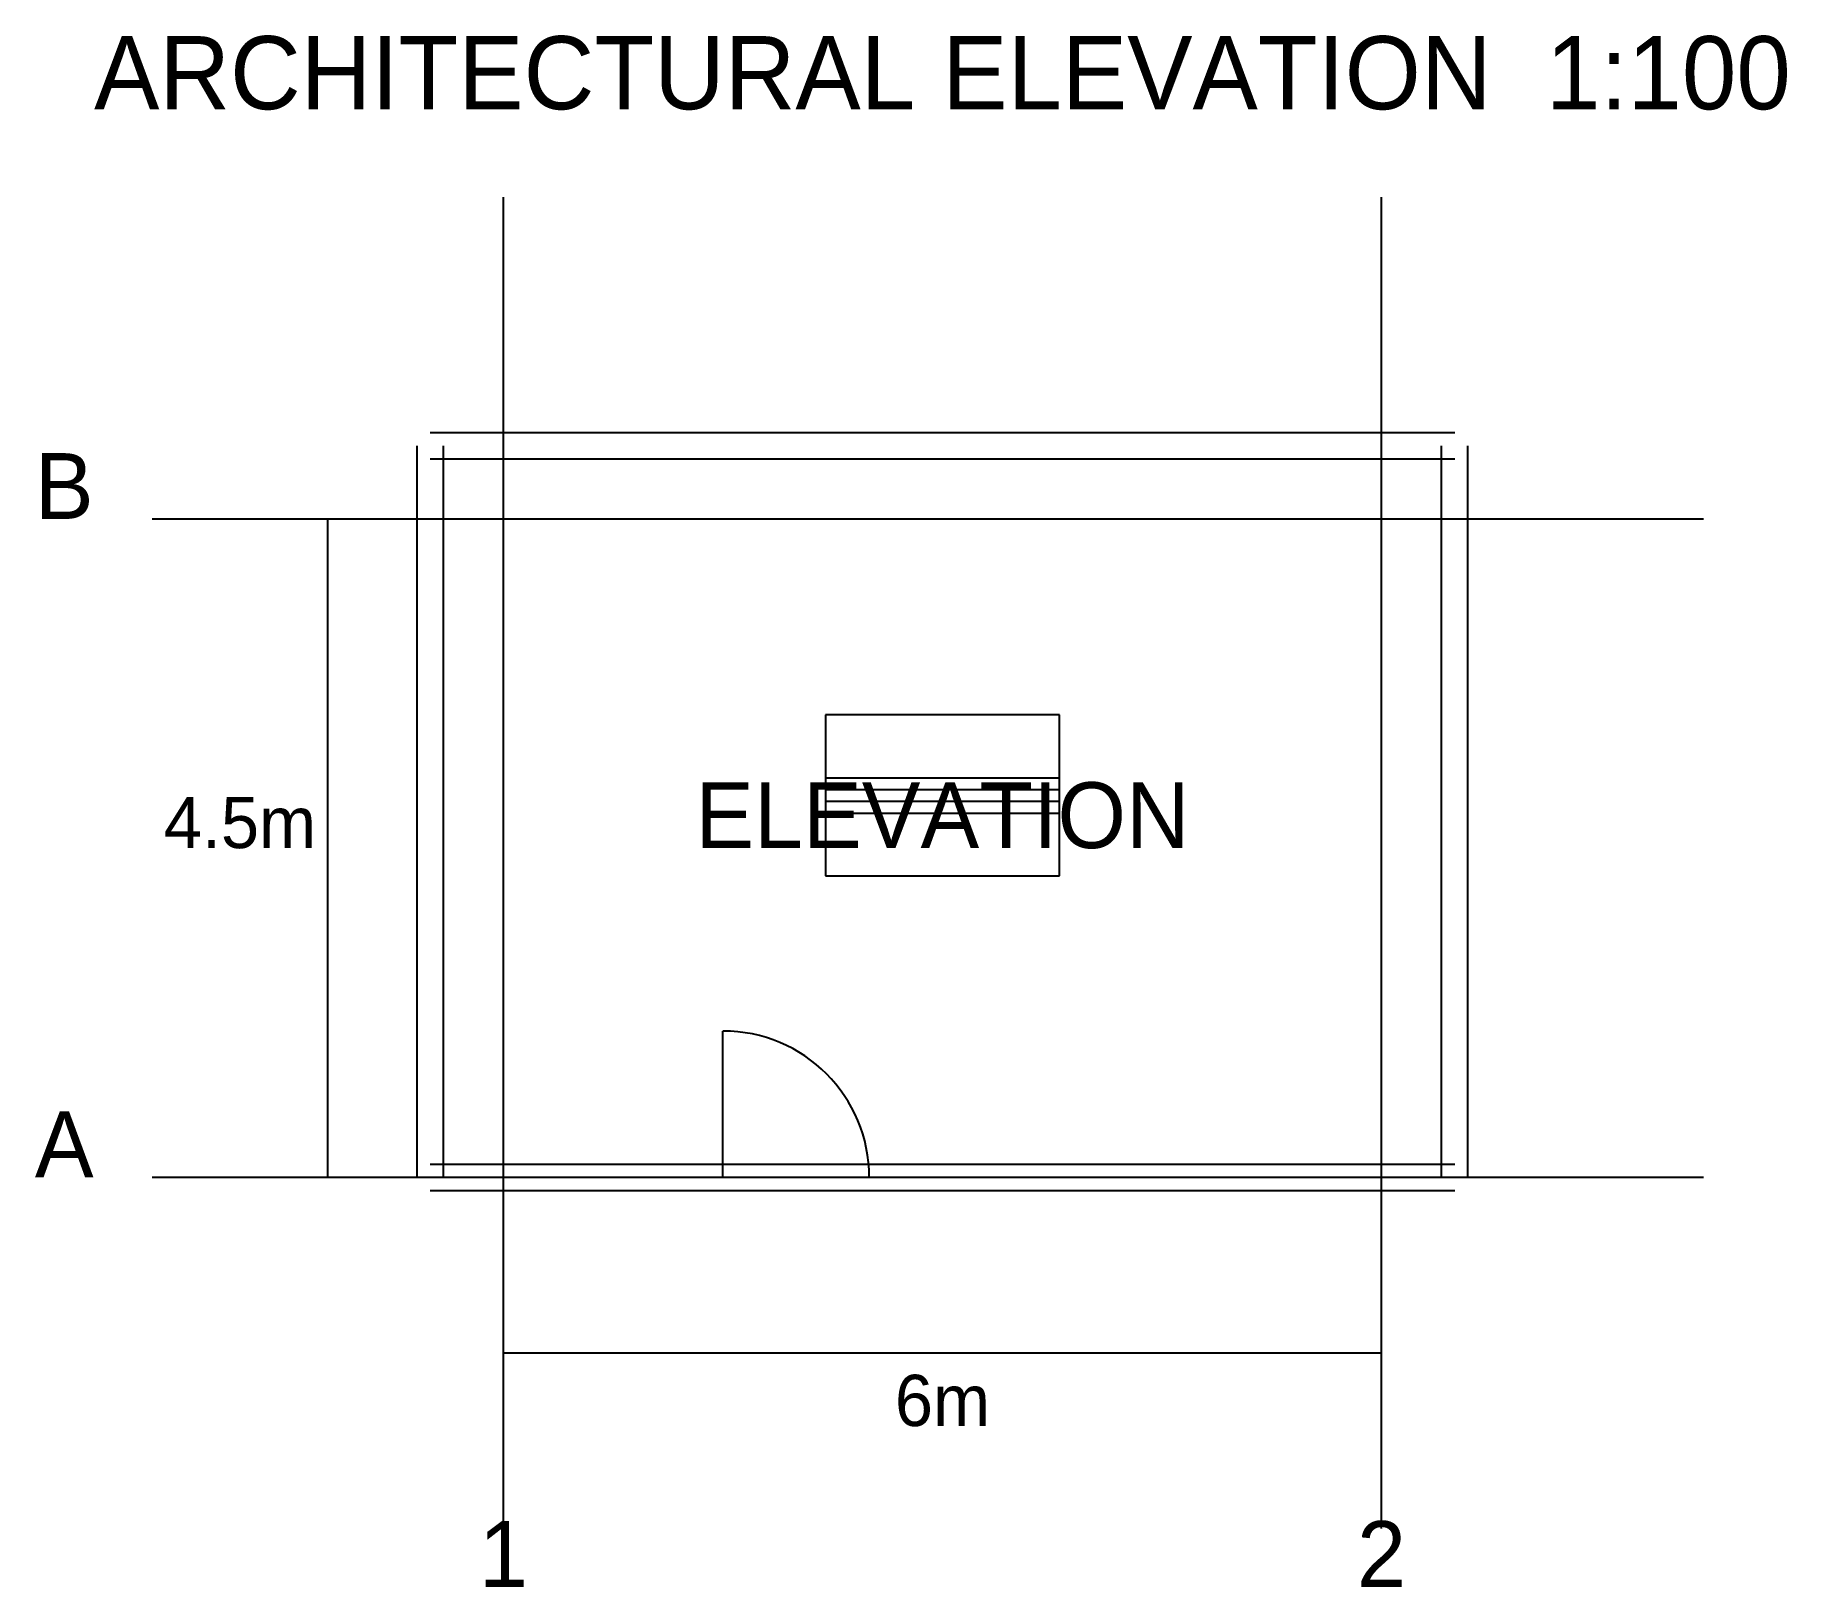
# Model space of a CAD drawing. Header units: metres. Extents: x -3.2 to 8.8, y -2.8 to 7.8.
import ezdxf
from ezdxf.enums import TextEntityAlignment as Align

# ---------------------------------------------------------------- set-up
doc = ezdxf.new("R2010")
doc.units = ezdxf.units.M
for name, color, linetype in [('BEAM', 3, 'CONTINUOUS'), ('COLUMN', 1, 'CONTINUOUS'), ('DIM', 5, 'CONTINUOUS'), ('DOOR', 3, 'CONTINUOUS'), ('GRID', 5, 'CONTINUOUS'), ('ROOM', 4, 'CONTINUOUS'), ('WALL', 7, 'CONTINUOUS'), ('WINDOW', 4, 'CONTINUOUS')]:
    doc.layers.add(name, color=color, linetype=linetype)

msp = doc.modelspace()

# ---------------------------------------------------------------- linework, layer by layer
at = {"layer": 'BEAM'}
msp.add_line((0, 4.5), (6, 4.5), dxfattribs=at)
at = {"layer": 'COLUMN'}
for p, q in [((0, 0), (0, 4.5)), ((6, 0), (6, 4.5))]:
    msp.add_line(p, q, dxfattribs=at)
at = {"layer": 'DIM'}
for p, q in [((-1.2, 0), (-1.2, 4.5)), ((0, -1.2), (6, -1.2))]:
    msp.add_line(p, q, dxfattribs=at)
at = {"layer": 'DOOR'}
msp.add_line((1.5, 0), (1.5, 1), dxfattribs=at)
msp.add_arc((1.5, 0), 1, 0, 90, dxfattribs=at)
at = {"layer": 'GRID'}
for p, q in [((0, -2.4), (0, 6.7)), ((6, -2.4), (6, 6.7)), ((-2.4, 4.5), (8.2, 4.5)), ((-2.4, 0), (8.2, 0))]:
    msp.add_line(p, q, dxfattribs=at)
at = {"layer": 'WALL'}
for p, q in [((-0.5, 5.09), (6.5, 5.09)), ((-0.59, 0), (-0.59, 5)), ((-0.5, 4.91), (6.5, 4.91)), ((-0.41, 0), (-0.41, 5)), ((6.41, 0), (6.41, 5)), ((6.59, 0), (6.59, 5)), ((-0.5, 0.09), (6.5, 0.09)), ((-0.5, -0.09), (6.5, -0.09))]:
    msp.add_line(p, q, dxfattribs=at)
at = {"layer": 'WINDOW'}
for p, q in [((3.8, 3.16), (2.2, 3.16)), ((2.2, 3.16), (2.2, 2.06)), ((3.8, 2.06), (3.8, 3.16)), ((2.2, 2.73), (3.8, 2.73)), ((2.2, 2.65), (3.8, 2.65)), ((2.2, 2.57), (3.8, 2.57)), ((2.2, 2.49), (3.8, 2.49)), ((2.2, 2.06), (3.8, 2.06))]:
    msp.add_line(p, q, dxfattribs=at)

# ---------------------------------------------------------------- texts
at = {"layer": 'DIM'}
for s, height, p in [('ARCHITECTURAL ELEVATION  1:100', 0.5, (3, 7.3)), ('4.5m', 0.35, (-1.8, 2.25)), ('6m', 0.35, (3, -1.7))]:
    msp.add_text(s, height=height, dxfattribs=at).set_placement(p, align=Align.CENTER)
at = {"layer": 'GRID'}
for s, p in [('B', (-2.8, 4.5)), ('A', (-2.8, 0))]:
    msp.add_text(s, height=0.45, dxfattribs=at).set_placement(p, align=Align.RIGHT)
for s, p in [('1', (0, -2.8)), ('2', (6, -2.8))]:
    msp.add_text(s, height=0.45, dxfattribs=at).set_placement(p, align=Align.CENTER)
at = {"layer": 'ROOM'}
msp.add_text('ELEVATION', height=0.45, dxfattribs=at).set_placement((3, 2.25), align=Align.CENTER)

doc.saveas('drawing.dxf')
